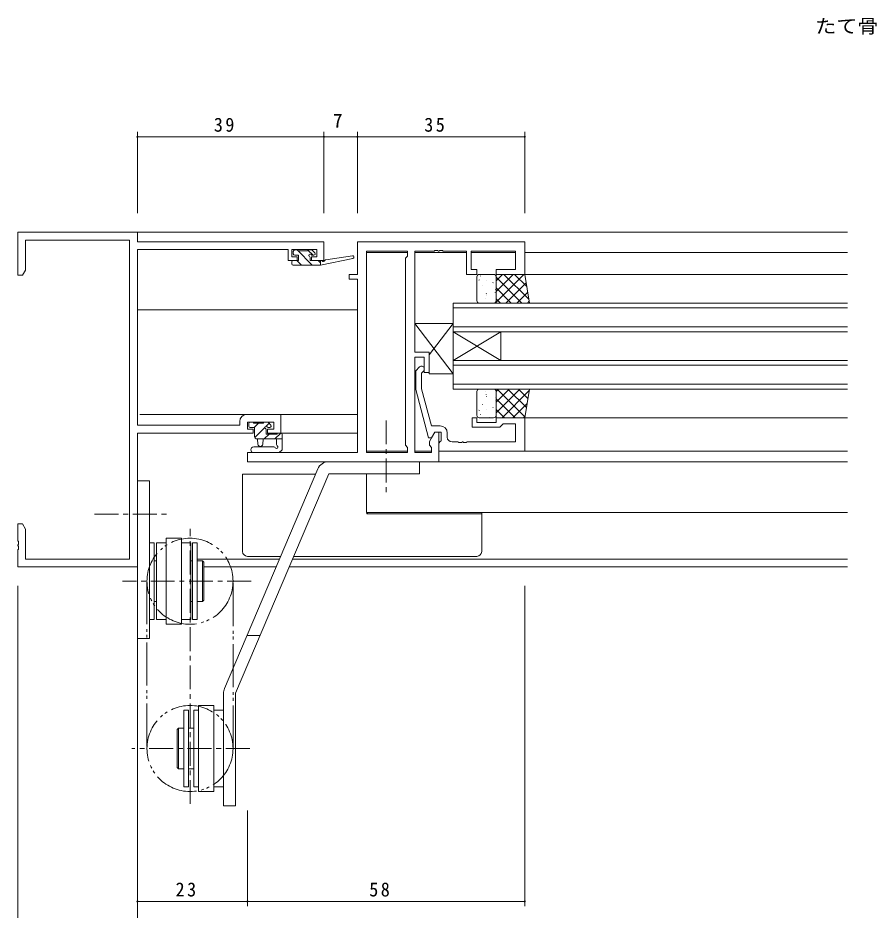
# Model space of a CAD drawing. Units: millimetres on the paper. Extents: x -420 to 373, y -297 to 267.
# Drawn here: x -97 to 78.9, y -202.4 to -15.7 of the extents above; entities that cross this region are included whole.
import ezdxf
from ezdxf.enums import TextEntityAlignment as Align

# ---------------------------------------------------------------- set-up
doc = ezdxf.new("R2010")
doc.units = ezdxf.units.MM
doc.linetypes.add('CHAIN1', pattern=[8, 5, -1, 1, -1])
doc.linetypes.add('DOUBLE_CHAIN2', pattern=[12.8, 9, -1, 0.6, -0.6, 0.6, -1])
doc.layers.add('0-2_USER1', color=7, linetype='Continuous')
for name, color, linetype, lineweight in [('0-3_YKK_11', 7, 'Continuous', 9), ('0-4_YKK_12', 2, 'Continuous', 9), ('0-5_YKK_13', 4, 'Continuous', 9), ('0-6_YKK_D', 6, 'Continuous', 9)]:
    doc.layers.add(name, color=color, linetype=linetype, lineweight=lineweight)
doc.styles.add('ＭＳ ゴシック', font='')
doc.styles.get('ＭＳ ゴシック').set_extended_font_data('MS Gothic')

msp = doc.modelspace()

# ---------------------------------------------------------------- linework, layer by layer
at = {"layer": '0-3_YKK_11'}
for p, q in [((-96.981, -60.575), (-71.981, -60.575)), ((-96.981, -69.575), (-96.981, -60.575)), ((-71.981, -60.575), (-71.981, -62.575)), ((-95.351, -62.205), (-95.351, -68.484)), ((-73.611, -62.205), (-95.351, -62.205)), ((-73.611, -128.945), (-73.611, -62.205)), ((-71.981, -62.575), (-32.981, -62.575)), ((-32.981, -62.575), (-32.981, -66.475)), ((-25.981, -62.576), (-25.981, -69.376)), ((9.019, -62.576), (-25.981, -62.576)), ((9.019, -69.376), (9.019, -62.576)), ((-71.981, -64.205), (-71.981, -100.945)), ((-40.481, -64.205), (-71.981, -64.205)), ((-40.481, -66.475), (-40.481, -64.205)), ((-39.681, -64.205), (-39.681, -65.675)), ((-34.481, -64.205), (-39.681, -64.205)), ((-34.481, -65.675), (-34.481, -64.205)), ((-24.051, -64.506), (-24.051, -106.646)), ((-15.481, -64.506), (-24.051, -64.506)), ((-24.051, -64.506), (-24.051, -106.646)), ((-15.481, -65.576), (-15.481, -64.506)), ((-13.981, -64.506), (-9.939, -64.506)), ((-13.981, -85.676), (-13.981, -64.506)), ((-9.939, -64.506), (-9.756, -64.386)), ((-9.756, -64.386), (-9.206, -64.386)), ((-9.206, -64.386), (-9.023, -64.506)), ((-9.023, -64.506), (-8.939, -64.506)), ((-8.939, -64.506), (-8.756, -64.386)), ((-8.756, -64.386), (-8.206, -64.386)), ((-8.206, -64.386), (-8.023, -64.506)), ((-8.023, -64.506), (-3.181, -64.506)), ((-3.181, -64.506), (-3.181, -69.376)), ((-2.181, -64.506), (7.089, -64.506)), ((-2.181, -68.376), (-2.181, -64.506)), ((7.089, -64.506), (7.089, -68.376)), ((-38.581, -66.475), (-40.481, -66.475)), ((-39.681, -65.675), (-38.581, -65.675)), ((-38.581, -65.675), (-38.581, -66.475)), ((-35.581, -65.675), (-34.481, -65.675)), ((-35.581, -66.475), (-35.581, -65.675)), ((-32.981, -66.475), (-35.581, -66.475)), ((-15.911, -66.006), (-15.481, -65.576)), ((-15.911, -105.146), (-15.911, -66.006)), ((-95.351, -68.484), (-95.981, -69.575)), ((-0.981, -68.376), (-2.181, -68.376)), ((-0.981, -69.376), (-0.981, -68.376)), ((3.019, -68.376), (3.019, -69.376)), ((7.089, -68.376), (3.019, -68.376)), ((-95.981, -69.575), (-96.981, -69.575)), ((-27.681, -69.376), (-27.681, -70.376)), ((-25.981, -69.376), (-27.681, -69.376)), ((-27.681, -70.376), (-25.981, -70.376)), ((-25.981, -70.376), (-25.981, -106.646)), ((-3.181, -69.376), (-0.981, -69.376)), ((3.019, -69.376), (9.019, -69.376)), ((-10.981, -85.676), (-13.981, -85.676)), ((-10.981, -89.876), (-10.981, -85.676)), ((-13.981, -86.676), (-11.981, -86.676)), ((-13.981, -106.646), (-13.981, -86.676)), ((-11.981, -86.676), (-11.981, -89.876)), ((-13.005, -88.751), (-13.781, -89.527)), ((-13.005, -88.751), (-13.781, -89.527)), ((-13.781, -89.527), (-13.781, -93.472)), ((-13.781, -89.527), (-13.781, -93.472)), ((-12.581, -90.024), (-12.157, -89.6)), ((-12.581, -90.024), (-12.157, -89.6)), ((-12.581, -93.314), (-12.581, -90.024)), ((-12.581, -93.314), (-12.581, -90.024)), ((-11.981, -89.876), (-10.981, -89.876)), ((-10.501, -101.076), (-12.581, -93.314)), ((-10.501, -101.076), (-12.581, -93.314)), ((-13.781, -93.472), (-11.074, -103.576)), ((-13.781, -93.472), (-11.074, -103.576)), ((-49.081, -98.675), (-41.981, -98.675)), ((-41.981, -98.675), (-41.981, -102.575)), ((-50.581, -100.945), (-50.581, -100.175)), ((-48.951, -100.305), (-48.951, -101.775)), ((-43.481, -100.305), (-48.951, -100.305)), ((-43.481, -101.775), (-43.481, -100.305)), ((-1.981, -99.376), (-1.981, -101.376)), ((-0.981, -99.376), (-1.981, -99.376)), ((-1.981, -99.376), (-1.981, -101.376)), ((-0.981, -99.376), (-1.981, -99.376)), ((-0.981, -100.376), (-0.981, -99.376)), ((-0.981, -100.376), (-0.981, -99.376)), ((3.019, -100.376), (-0.981, -100.376)), ((3.019, -100.376), (-0.981, -100.376)), ((3.019, -99.376), (3.019, -100.376)), ((9.019, -99.376), (3.019, -99.376)), ((3.019, -99.376), (3.019, -100.376)), ((9.019, -99.376), (3.019, -99.376)), ((4.319, -100.876), (4.519, -100.676)), ((4.319, -100.876), (4.519, -100.676)), ((4.519, -100.676), (7.089, -100.676)), ((4.519, -100.676), (7.089, -100.676)), ((7.089, -100.676), (7.089, -104.446)), ((7.089, -100.676), (7.089, -104.446)), ((9.019, -106.376), (9.019, -99.376)), ((9.019, -106.376), (9.019, -99.376)), ((-71.981, -100.945), (-50.581, -100.945)), ((-71.981, -102.575), (-71.981, -130.575)), ((-47.781, -102.575), (-71.981, -102.575)), ((-48.951, -101.775), (-47.781, -101.775)), ((-47.781, -101.775), (-47.781, -102.575)), ((-44.781, -101.775), (-43.481, -101.775)), ((-44.781, -102.575), (-44.781, -101.775)), ((-41.981, -102.575), (-44.781, -102.575)), ((-9.781, -102.376), (-10.911, -104.333)), ((-8.681, -101.076), (-10.501, -101.076)), ((-8.681, -101.076), (-10.501, -101.076)), ((-10.474, -103.576), (-9.781, -102.376)), ((-10.474, -103.576), (-9.781, -102.376)), ((-8.981, -102.376), (-9.781, -102.376)), ((-9.781, -102.376), (-8.481, -102.376)), ((-9.781, -102.376), (-8.481, -102.376)), ((-8.981, -108.576), (-8.981, -102.376)), ((-8.481, -102.376), (-8.481, -104.176)), ((-8.481, -102.376), (-8.481, -104.176)), ((-7.181, -103.446), (-7.181, -102.576)), ((-7.181, -103.446), (-7.181, -102.576)), ((-1.981, -101.376), (3.819, -101.376)), ((-1.981, -101.376), (3.819, -101.376)), ((3.819, -101.376), (4.319, -100.876)), ((3.819, -101.376), (4.319, -100.876)), ((-11.074, -103.576), (-10.474, -103.576)), ((-11.074, -103.576), (-10.474, -103.576)), ((-10.911, -104.333), (-10.911, -105.146)), ((-8.681, -104.376), (-8.981, -104.676)), ((-8.681, -104.376), (-8.981, -104.676)), ((-8.481, -104.176), (-8.681, -104.376)), ((-8.481, -104.176), (-8.681, -104.376)), ((-4.939, -104.446), (-6.181, -104.446)), ((-4.939, -104.446), (-6.181, -104.446)), ((-4.756, -104.566), (-4.939, -104.446)), ((-4.756, -104.566), (-4.939, -104.446)), ((-4.023, -104.446), (-4.206, -104.566)), ((-4.023, -104.446), (-4.206, -104.566)), ((-3.939, -104.446), (-4.023, -104.446)), ((-3.939, -104.446), (-4.023, -104.446)), ((-3.756, -104.566), (-3.939, -104.446)), ((-3.756, -104.566), (-3.939, -104.446)), ((-3.022, -104.446), (-3.206, -104.566)), ((-3.022, -104.446), (-3.206, -104.566)), ((7.089, -104.446), (-3.022, -104.446)), ((7.089, -104.446), (-3.022, -104.446)), ((-15.481, -105.576), (-15.911, -105.146)), ((-15.481, -106.646), (-15.481, -105.576)), ((-10.911, -105.146), (-10.481, -105.576)), ((-10.481, -105.576), (-10.481, -106.646)), ((-8.981, -104.676), (-8.981, -106.376)), ((-8.981, -104.676), (-8.981, -106.376)), ((-8.981, -106.376), (9.019, -106.376)), ((-8.981, -106.376), (9.019, -106.376)), ((-4.206, -104.566), (-4.756, -104.566)), ((-4.206, -104.566), (-4.756, -104.566)), ((-3.206, -104.566), (-3.756, -104.566)), ((-3.206, -104.566), (-3.756, -104.566)), ((-48.981, -106.646), (-48.981, -108.576)), ((-25.981, -106.646), (-48.981, -106.646)), ((-24.051, -106.646), (-15.481, -106.646)), ((-10.481, -106.646), (-13.981, -106.646)), ((-48.981, -108.576), (-8.981, -108.576)), ((-96.981, -121.575), (-95.981, -121.575)), ((-96.981, -125.117), (-96.981, -121.575)), ((-95.981, -121.575), (-95.351, -122.667)), ((-95.351, -122.667), (-95.351, -128.945)), ((-96.861, -125.3), (-96.981, -125.117)), ((-96.981, -126.034), (-96.861, -125.85)), ((-96.981, -126.117), (-96.981, -126.034)), ((-96.861, -126.3), (-96.981, -126.117)), ((-96.981, -127.034), (-96.861, -126.85)), ((-96.861, -125.85), (-96.861, -125.3)), ((-96.861, -126.85), (-96.861, -126.3)), ((-96.981, -130.575), (-96.981, -127.034)), ((-71.981, -130.575), (-96.981, -130.575)), ((-95.351, -128.945), (-73.611, -128.945))]:
    msp.add_line(p, q, dxfattribs=at)
for centre, radius, start, end in [((-12.581, -89.176), 0.6, 314.99998, 135), ((-12.581, -89.176), 0.6, 314.99998, 135), ((-49.081, -100.175), 1.5, 90, 179.99998), ((-8.681, -102.576), 1.5, 0, 89.99998), ((-8.681, -102.576), 1.5, 0, 89.99998), ((-6.181, -103.446), 1, 180, 269.99998), ((-6.181, -103.446), 1, 180, 269.99998)]:
    msp.add_arc(centre, radius, start, end, dxfattribs=at)
at = {"layer": '0-4_YKK_12'}
for p, q in [((-72.281, -60.575), (76.519, -60.575)), ((-24.049, -64.776), (-15.482, -64.776)), ((-13.979, -64.776), (-3.182, -64.776)), ((-2.179, -64.776), (7.088, -64.776)), ((9.019, -64.776), (76.519, -64.776)), ((76.519, -69.376), (8.519, -69.376)), ((-5.981, -75.376), (76.519, -75.376)), ((-5.981, -81.376), (-5.981, -75.376)), ((-5.981, -76.376), (76.519, -76.376)), ((-71.981, -76.775), (-25.981, -76.775)), ((-5.981, -80.376), (76.519, -80.376)), ((-5.981, -81.376), (76.519, -81.376)), ((-5.981, -81.376), (-5.981, -87.376)), ((-5.981, -81.376), (4.019, -87.376)), ((-5.981, -87.376), (4.019, -81.376)), ((4.019, -81.376), (4.019, -87.376)), ((-5.981, -87.376), (76.519, -87.376)), ((-5.981, -93.376), (-5.981, -87.376)), ((-5.981, -88.376), (76.519, -88.376)), ((-5.981, -92.376), (76.519, -92.376)), ((-5.981, -93.376), (76.519, -93.376)), ((-25.981, -98.675), (-71.481, -98.675)), ((9.019, -99.376), (76.519, -99.376)), ((-42.281, -102.575), (-25.981, -102.575)), ((-24.049, -106.376), (-15.482, -106.376)), ((-13.979, -106.376), (-10.482, -106.376)), ((-8.981, -106.376), (76.519, -106.376)), ((-9.494, -108.576), (76.519, -108.576)), ((-24.051, -111.075), (-24.051, -119.175)), ((-24.051, -119.175), (76.519, -119.175)), ((-72.281, -130.575), (-71.981, -130.575)), ((-59.481, -128.945), (-42.282, -128.945)), ((-58.081, -130.575), (-42.974, -130.575)), ((-40.258, -130.575), (76.519, -130.575)), ((-39.566, -128.945), (76.519, -128.945))]:
    msp.add_line(p, q, dxfattribs=at)
at = {"layer": '0-5_YKK_13'}
for p, q in [((-39.381, -65.075), (-39.381, -64.575)), ((-39.081, -64.275), (-38.581, -64.275)), ((-38.603, -64.275), (-35.403, -67.475)), ((-38.381, -64.475), (-36.381, -64.475)), ((-36.31, -64.323), (-35.258, -65.375)), ((-36.181, -64.275), (-35.581, -64.275)), ((-35.369, -64.363), (-34.869, -64.863)), ((-39.681, -67.175), (-39.681, -66.775)), ((-39.381, -66.475), (-38.281, -66.475)), ((-38.281, -65.375), (-39.081, -65.375)), ((-38.648, -66.475), (-37.648, -67.475)), ((-38.281, -66.475), (-38.281, -65.375)), ((-35.881, -65.836), (-35.881, -66.475)), ((-35.881, -66.475), (-33.683, -66.475)), ((-35.081, -65.375), (-35.42, -65.375)), ((-34.158, -66.475), (-33.683, -66.951)), ((-33.683, -67.475), (-26.922, -66.069)), ((-33.683, -66.475), (-33.596, -66.461)), ((-33.683, -67.475), (-33.683, -66.475)), ((-32.569, -66.302), (-27.027, -65.479)), ((-39.381, -67.475), (-33.683, -67.475)), ((-0.981, -74.876), (-0.981, -69.876)), ((-0.472, -70.512), (-0.561, -70.559)), ((-0.481, -69.376), (2.519, -69.376)), ((-0.225, -69.677), (-0.249, -69.721)), ((0.942, -70.684), (0.934, -70.69)), ((4.363, -69.376), (3.019, -70.72)), ((6.609, -69.376), (3.019, -72.965)), ((8.854, -69.376), (3.019, -75.21)), ((3.019, -69.376), (3.019, -75.376)), ((9.019, -69.376), (3.019, -69.376)), ((3.019, -69.876), (3.019, -74.876)), ((8.421, -75.376), (3.019, -69.974)), ((9.89, -74.6), (4.666, -69.376)), ((9.441, -71.905), (6.911, -69.376)), ((10.019, -75.376), (9.019, -69.376)), ((0.207, -71.753), (0.183, -71.797)), ((2.399, -71.11), (2.375, -71.154)), ((2.924, -72.503), (2.917, -72.51)), ((6.176, -75.376), (3.019, -72.219)), ((9.316, -71.158), (5.099, -75.376)), ((0.757, -74.444), (0.749, -74.451)), ((0.941, -73.778), (0.917, -73.822)), ((1.052, -73.401), (0.964, -73.448)), ((2.831, -73.187), (2.807, -73.231)), ((3.931, -75.376), (3.019, -74.464)), ((9.637, -73.082), (7.344, -75.376)), ((2.519, -75.376), (-0.481, -75.376)), ((3.019, -75.376), (10.019, -75.376)), ((9.958, -75.007), (9.589, -75.376)), ((-5.981, -90.176), (-13.981, -79.676)), ((-13.981, -79.676), (-13.981, -85.676)), ((-5.981, -79.676), (-13.981, -79.676)), ((-5.981, -79.676), (-10.981, -86.238)), ((-5.981, -90.176), (-5.981, -79.676)), ((-13.981, -85.676), (-10.981, -85.676)), ((-10.981, -85.676), (-10.981, -90.176)), ((-10.981, -90.176), (-5.981, -90.176)), ((-0.981, -93.876), (-0.981, -98.876)), ((2.519, -93.376), (-0.481, -93.376)), ((0.757, -93.907), (0.749, -93.9)), ((0.941, -94.573), (0.917, -94.529)), ((1.052, -94.95), (0.964, -94.903)), ((2.831, -95.165), (2.807, -95.121)), ((3.531, -93.376), (3.019, -93.887)), ((5.776, -93.376), (3.019, -96.133)), ((8.021, -93.376), (3.019, -98.378)), ((3.019, -93.376), (10.019, -93.376)), ((3.019, -99.376), (3.019, -93.376)), ((3.019, -98.876), (3.019, -93.876)), ((9.053, -99.175), (3.254, -93.376)), ((9.97, -93.672), (4.266, -99.376)), ((9.373, -97.251), (5.499, -93.376)), ((9.694, -95.326), (7.744, -93.376)), ((10.019, -93.376), (9.019, -99.376)), ((10.015, -93.402), (9.989, -93.376)), ((0.207, -96.598), (0.183, -96.554)), ((2.924, -95.849), (2.917, -95.842)), ((7.009, -99.376), (3.019, -95.386)), ((9.521, -96.366), (6.511, -99.376)), ((-0.472, -97.84), (-0.561, -97.793)), ((-0.225, -98.675), (-0.249, -98.631)), ((0.942, -97.668), (0.934, -97.661)), ((2.399, -97.241), (2.375, -97.197)), ((4.763, -99.376), (3.019, -97.632)), ((-48.681, -101.105), (-48.681, -100.605)), ((-48.381, -100.305), (-47.881, -100.305)), ((-47.681, -100.505), (-45.581, -100.505)), ((-47.551, -101.405), (-46.651, -100.505)), ((-45.381, -100.305), (-44.781, -100.305)), ((-45.057, -101.157), (-44.431, -100.531)), ((-44.569, -100.393), (-44.069, -100.893)), ((-0.481, -99.376), (2.519, -99.376)), ((1.664, -99.266), (1.64, -99.222)), ((9.019, -99.376), (3.019, -99.376)), ((9.072, -99.06), (8.756, -99.376)), ((-47.481, -101.405), (-48.381, -101.405)), ((-47.481, -103.305), (-47.481, -101.405)), ((-47.428, -103.528), (-45.33, -101.429)), ((-45.081, -101.866), (-45.081, -102.805)), ((-44.281, -101.405), (-44.62, -101.405)), ((-43.216, -103.805), (-42.016, -102.605)), ((-42.581, -102.605), (-41.981, -102.605)), ((-41.681, -103.805), (-46.981, -103.805)), ((-46.881, -103.805), (-46.779, -104.95)), ((-45.681, -103.805), (-45.783, -104.95)), ((-45.461, -103.805), (-44.461, -102.805)), ((-45.081, -102.805), (-42.781, -102.805)), ((-42.881, -104.986), (-42.881, -103.805)), ((-41.681, -102.905), (-41.681, -105.868)), ((-43.417, -105.475), (-47.664, -105.475)), ((-42.296, -106.608), (-41.865, -106.255)), ((-42.486, -106.675), (-47.664, -106.675)), ((-53.782, -156.038), (-34.282, -110.098)), ((-31.981, -108.575), (-12.981, -108.575)), ((-12.981, -108.575), (-12.981, -111.075)), ((-51.481, -157.014), (-31.981, -111.075)), ((-49.981, -111.175), (-34.739, -111.175)), ((-49.981, -127.375), (-49.981, -111.175)), ((-31.981, -111.075), (-12.981, -111.075)), ((-71.981, -145.575), (-71.981, -112.575)), ((-71.981, -112.575), (-69.481, -112.575)), ((-23.981, -119.175), (-23.981, -119.475)), ((-23.981, -119.475), (-0.981, -119.475)), ((0.019, -119.475), (0.019, -119.175)), ((-65.981, -142.575), (-65.981, -124.575)), ((-65.981, -124.575), (-62.781, -124.575)), ((-62.781, -124.575), (-62.781, -142.575)), ((-62.781, -125.575), (-60.781, -125.575)), ((-60.481, -125.575), (-60.481, -141.575)), ((-42.04, -128.375), (-48.981, -128.375)), ((-0.981, -128.375), (-39.324, -128.375)), ((-67.981, -129.325), (-68.481, -129.325)), ((-60.781, -129.325), (-60.481, -129.325)), ((-58.381, -129.325), (-59.481, -129.325)), ((-58.381, -129.325), (-58.381, -137.825)), ((-58.381, -129.325), (-58.081, -129.625)), ((-58.081, -137.525), (-58.081, -129.625)), ((-67.981, -137.825), (-68.481, -137.825)), ((-60.481, -137.825), (-60.781, -137.825)), ((-68.481, -141.575), (-69.481, -141.575)), ((-65.981, -142.575), (-62.781, -142.575)), ((-46.357, -144.944), (-49.073, -144.944)), ((-53.981, -180.575), (-53.981, -157.014)), ((-51.481, -180.575), (-51.481, -157.014)), ((-59.181, -177.575), (-59.181, -159.575)), ((-59.181, -159.575), (-55.981, -159.575)), ((-55.981, -159.575), (-55.981, -177.575)), ((-62.281, -160.575), (-61.281, -160.575)), ((-61.281, -160.575), (-61.281, -176.575)), ((-60.181, -160.575), (-59.181, -160.575)), ((-60.181, -176.575), (-60.181, -160.575)), ((-55.981, -160.575), (-53.981, -160.575)), ((-63.681, -164.625), (-63.381, -164.325)), ((-63.681, -172.525), (-63.681, -164.625)), ((-63.381, -164.325), (-62.281, -164.325)), ((-63.381, -172.825), (-63.381, -164.325)), ((-61.281, -164.325), (-60.181, -164.325)), ((-63.381, -172.825), (-63.681, -172.525)), ((-62.281, -172.825), (-63.381, -172.825)), ((-60.181, -172.825), (-61.281, -172.825)), ((-59.181, -176.575), (-60.181, -176.575)), ((-53.981, -176.575), (-55.981, -176.575)), ((-55.981, -177.575), (-59.181, -177.575)), ((-51.481, -180.575), (-53.981, -180.575))]:
    msp.add_line(p, q, dxfattribs=at)
at = {"layer": '0-5_YKK_13', "linetype": 'CHAIN1'}
for p, q in [((-19.981, -99.925), (-19.981, -115.257)), ((-80.931, -119.575), (-65.299, -119.575)), ((-60.981, -180.182), (-60.981, -122.613)), ((-48.19, -133.575), (-75.116, -133.575)), ((-48.49, -168.575), (-73.116, -168.575))]:
    msp.add_line(p, q, dxfattribs=at)
at = {"layer": '0-5_YKK_13', "linetype": 'DOUBLE_CHAIN2'}
for p, q in [((-69.982, -133.576), (-69.981, -168.576)), ((-51.981, -168.575), (-51.982, -133.575))]:
    msp.add_line(p, q, dxfattribs=at)
at = {"layer": '0-5_YKK_13'}
for points in [[(-69.481, -112.575), (-69.481, -145.575), (-71.981, -145.575)], [(-23.883, -119.475), (-23.863, -119.4), (-23.842, -119.175)], [(-0.981, -119.475), (0.019, -119.475), (0.019, -127.375)], [(-69.481, -125.575), (-68.481, -125.575), (-68.481, -141.575)], [(-65.981, -141.575), (-67.981, -141.575), (-67.981, -125.575), (-65.981, -125.575)], [(-60.781, -125.575), (-60.781, -141.575), (-62.781, -141.575)], [(-58.081, -137.525), (-58.381, -137.825), (-59.481, -137.825)], [(-61.281, -176.575), (-62.281, -176.575), (-62.281, -160.575)]]:
    msp.add_lwpolyline(points, dxfattribs=at)
msp.add_lwpolyline([(-59.481, -141.575), (-60.481, -141.575), (-60.481, -125.575), (-59.481, -125.575)], close=True, dxfattribs=at)
at = {"layer": '0-5_YKK_13', "linetype": 'DOUBLE_CHAIN2'}
for centre in [(-60.982, -133.575), (-60.981, -168.575)]:
    msp.add_circle(centre, 9, dxfattribs=at)
at = {"layer": '0-5_YKK_13'}
for centre, radius, start, end in [((-39.081, -64.575), 0.3, 90, 180), ((-39.081, -65.075), 0.3, 180, 270), ((-38.581, -64.475), 0.2, 0, 90), ((-36.181, -64.475), 0.2, 90, 180), ((-35.881, -65.375), 0.25, 33.05573, 236.94426), ((-35.42, -65.075), 0.3, 213.05573, 270), ((-35.581, -64.575), 0.3, 44.99998, 90), ((-35.081, -65.075), 0.3, 270, 44.99998), ((-39.381, -66.775), 0.3, 90, 180), ((-39.381, -67.175), 0.3, 180, 270), ((-36.181, -65.836), 0.3, 0, 56.94426), ((-33.548, -66.757), 0.3, 39.19753, 99.19753), ((-33.083, -66.378), 0.3, 219.19753, 338.44934), ((-32.525, -66.599), 0.3, 98.44934, 158.44934), ((-26.983, -65.775), 0.3, 281.7498, 98.44934), ((-0.481, -69.876), 0.5, 90, 180), ((2.519, -69.876), 0.5, 0, 90), ((-0.481, -74.876), 0.5, 180, 270), ((2.519, -74.876), 0.5, 270, 0), ((-0.481, -93.876), 0.5, 90, 180), ((2.519, -93.876), 0.5, 0, 90), ((-0.481, -98.876), 0.5, 180, 270), ((2.519, -98.876), 0.5, 270, 0), ((-48.381, -100.605), 0.3, 90, 180), ((-47.881, -100.505), 0.2, 0, 90), ((-45.381, -100.505), 0.2, 90, 180), ((-44.781, -100.605), 0.3, 44.99998, 90), ((-48.381, -101.105), 0.3, 180, 270), ((-45.081, -101.405), 0.25, 33.05573, 236.94426), ((-45.381, -101.866), 0.3, 0, 56.94426), ((-44.62, -101.105), 0.3, 213.05573, 270), ((-44.281, -101.105), 0.3, 270, 44.99998), ((-42.581, -102.805), 0.2, 89.99998, 180), ((-41.981, -102.905), 0.3, 0, 90), ((-46.981, -103.305), 0.5, 180, 270), ((-47.664, -106.075), 0.6, 90, 270), ((-46.281, -104.905), 0.5, 185.09206, 354.90793), ((-43.417, -105.775), 0.3, 26.74368, 90), ((-42.881, -105.505), 0.3, 206.74368, 59.99998), ((-42.581, -104.986), 0.3, 180, 239.99998), ((-42.181, -105.868), 0.5, 309.23453, 0), ((-42.486, -106.375), 0.3, 270, 309.23453), ((-31.981, -111.075), 2.5, 90, 156.99998), ((-48.981, -127.375), 1, 180, 270), ((-0.981, -127.375), 1, 270, 0), ((-51.481, -157.014), 2.5, 157, 180)]:
    msp.add_arc(centre, radius, start, end, dxfattribs=at)
at = {"layer": '0-6_YKK_D'}
for p, q in [((-71.981, -56.575), (-71.981, -39.575)), ((-71.981, -40.575), (-32.981, -40.575)), ((-32.981, -56.575), (-32.981, -39.575)), ((-32.981, -56.575), (-32.981, -39.575)), ((-32.981, -40.575), (-25.981, -40.575)), ((-25.981, -56.575), (-25.981, -39.575)), ((-25.981, -56.575), (-25.981, -39.575)), ((-25.981, -40.575), (9.019, -40.575)), ((9.019, -56.575), (9.019, -39.575)), ((-96.981, -134.575), (-96.981, -221.575)), ((-71.981, -134.575), (-71.981, -221.575)), ((-71.981, -134.575), (-71.981, -221.575)), ((9.019, -134.575), (9.019, -201.575)), ((-48.981, -181.575), (-48.981, -201.575)), ((-71.981, -200.075), (-71.981, -201.575)), ((-71.981, -200.575), (-48.981, -200.575)), ((-48.981, -200.075), (-48.981, -201.575)), ((-48.981, -200.575), (9.019, -200.575))]:
    msp.add_line(p, q, dxfattribs=at)
for centre, start, end in [((-71.981, -40.575), 0, 180), ((-71.981, -40.575), 180, 0), ((-32.981, -40.575), 0, 180), ((-32.981, -40.575), 0, 180), ((-32.981, -40.575), 180, 0), ((-32.981, -40.575), 180, 0), ((-25.981, -40.575), 0, 180), ((-25.981, -40.575), 0, 180), ((-25.981, -40.575), 180, 0), ((-25.981, -40.575), 180, 0), ((9.019, -40.575), 0, 180), ((9.019, -40.575), 180, 0), ((-71.981, -200.575), 0, 180), ((-71.981, -200.575), 180, 0), ((-48.981, -200.575), 0, 180), ((-48.981, -200.575), 0, 180), ((-48.981, -200.575), 180, 0), ((-48.981, -200.575), 180, 0), ((9.019, -200.575), 0, 180), ((9.019, -200.575), 180, 0)]:
    msp.add_arc(centre, 0.106, start, end, dxfattribs=at)

# ---------------------------------------------------------------- texts
at = {"layer": '0-2_USER1', "style": 'ＭＳ ゴシック', "width": 1.1}
msp.add_text('たて骨', height=2.933, dxfattribs=at).set_placement((69.773, -19.776), align=Align.BOTTOM_LEFT)
at = {"layer": '0-6_YKK_D', "color": 7, "style": 'ＭＳ ゴシック'}
msp.add_text('7', height=2.933, dxfattribs=at).set_placement((-31.081, -39.575), align=Align.BOTTOM_LEFT)
at = {"layer": '0-6_YKK_D', "color": 7, "char_height": 2.933, "attachment_point": 7, "style": 'ＭＳ ゴシック'}
for s, insert in [('\\T1.27;\\W0.95;39', (-56.001, -39.575)), ('\\T1.27;\\W0.95;35', (-12.001, -39.575)), ('\\T1.27;\\W0.95;23', (-64.001, -199.575)), ('\\T1.27;\\W0.95;58', (-23.501, -199.575))]:
    msp.add_mtext(s, dxfattribs=dict(at, insert=insert))

doc.saveas('drawing.dxf')
